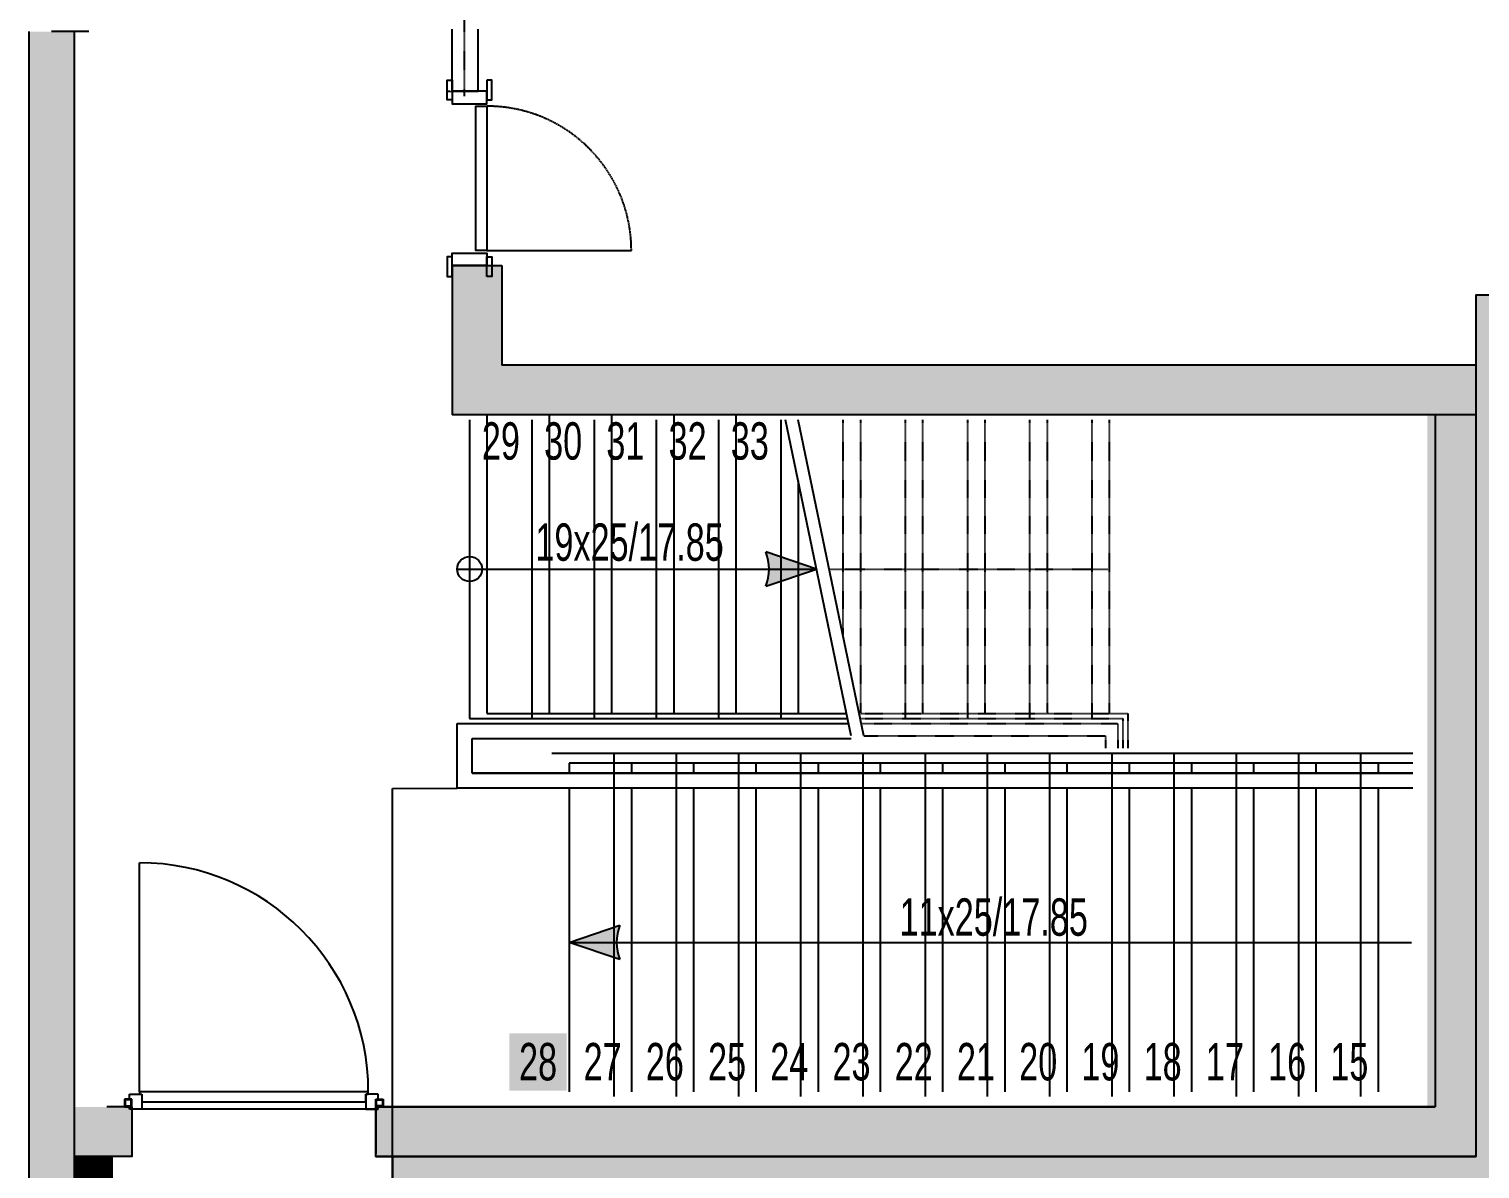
# Model space of a CAD drawing. Header units: inches. Extents: x 19839 to 37459, y -6108 to 838.
# Drawn here: x 34600 to 35183, y -2030 to -1572 of the extents above; entities that cross this region are included whole.
import ezdxf

# ---------------------------------------------------------------- set-up
doc = ezdxf.new("R2010")
doc.units = ezdxf.units.IN
doc.header["$MEASUREMENT"] = 0
for name, pattern in [('DASHED2', [0.375, 0.25, -0.125]), ('DOT2', [0.125, 0, -0.125]), ('HIDDEN', [0.375, 0.25, -0.125])]:
    doc.linetypes.add(name, pattern=pattern)
for name, color, linetype in [('0-lns-vlf', 9, 'Continuous'), ('01_Existing Wall Hatch', 251, 'Continuous'), ('AVM100_02_DUVAR-ALCIPAN0075', 24, 'Continuous'), ('AVM100_02_DUVAR_MASIF19CM', 3, 'Continuous'), ('AVM100_02_KAPEN-KAPI', 2, 'Continuous'), ('AVM100_02_MERDIVEN-ALTTA', 42, 'HIDDEN'), ('AVM100_02_MERDIVEN-BASAMAK', 42, 'Continuous'), ('AVM100_02_MERDIVEN-KORKULUK', 2, 'Continuous'), ('AVM100_02_MERDIVEN-TEXT', 37, 'Continuous'), ('AVM100_02_MERDIVEN-USTTE', 42, 'DOT2'), ('AVM100_02YAP_DUVAR_MASIF19CM', 3, 'Continuous'), ('AVM100_02YAP_MERDIVEN-BASAMAK', 211, 'Continuous'), ('AVM100_02YAP_MERDIVEN-KORKULUK', 91, 'Continuous'), ('AVM100_02YAP_MERDIVEN-USTTE', 42, 'DOT2'), ('AVM_KAPI', 2, 'Continuous'), ('GYPSUM-ATA', 11, 'Continuous')]:
    doc.layers.add(name, color=color, linetype=linetype)
doc.layers.add('AVM100_02_CEPHE-PROFIL0.15', color=11, linetype='Continuous', lineweight=0)
doc.styles.add('txt-note', font='ARIALN.TTF', dxfattribs={"width": 0.7})

# ---------------------------------------------------------------- blocks, each defined once
blk = doc.blocks.new('zemin 2')
at = {"layer": '01_Existing Wall Hatch'}
for points in [[(20464.21046395348, 2923.687288223494), (20445.89008990037, 2923.687288223494), (20445.89008990037, 3957.687288224527), (20464.21046395348, 3957.687288224527)], [(20615.89009412517, 3863.716240667724), (20635.89008990027, 3863.687288224463), (20635.89008990031, 3823.746885554358), (21027.71046395349, 3823.746885554474), (21027.71046395349, 3505.74688555456), (20585.21046395347, 3505.746885554568), (20585.21046395348, 3525.746885554568), (21007.7104639535, 3525.746885554561), (21007.71046395331, 3803.732409332814), (20615.89008567544, 3803.761361775984)], [(20487.21046395348, 3525.6872882244), (20460.89008990038, 3525.6872882244), (20460.89008990038, 3505.687288224422), (20487.21046395348, 3505.687288224422)]]:
    blk.add_hatch(color=0, dxfattribs=at).paths.add_polyline_path(points)
at = {"layer": 'AVM100_02_MERDIVEN-BASAMAK', "ltscale": 0.25}
h = blk.add_hatch(color=0, dxfattribs=at)
edge = h.paths.add_edge_path()
edge.add_arc((20724.08056753199, 3741.746885554353), 19.11612026956367, -21.229814381735423, 21.229814381745484, ccw=False)
edge.add_line((20741.8993818643, 3734.82475366084), (20762.28273545369, 3741.746885554353))
edge.add_line((20762.28273545368, 3741.746885554353), (20741.89938186429, 3748.66901744787))
h = blk.add_hatch(color=0, dxfattribs=at)
edge = h.paths.add_edge_path()
edge.add_arc((20701.09225783489, 3591.746885554841), 19.11612026956235, 158.7701856182646, 201.2298143817455)
edge.add_line((20683.27344350259, 3584.824753661325), (20662.89008991319, 3591.746885554837))
edge.add_line((20662.89008991319, 3591.746885554837), (20683.27344350259, 3598.669017448353))
at = {"layer": 'AVM100_02YAP_MERDIVEN-BASAMAK', "ltscale": 0.25}
h = blk.add_hatch(color=0, dxfattribs=at)
edge = h.paths.add_edge_path()
edge.add_arc((20724.08056753201, 3741.746885554368), 19.11612026956235, -21.229814381735423, 21.22981438173531, ccw=False)
edge.add_line((20741.89938186431, 3734.824753660856), (20762.2827354537, 3741.746885554363))
edge.add_line((20762.28273545371, 3741.746885554364), (20741.89938186431, 3748.669017447879))
h = blk.add_hatch(color=0, dxfattribs=at)
edge = h.paths.add_edge_path()
edge.add_arc((20701.09225783491, 3591.746885554855), 19.11612026956235, 158.7701856182646, 201.2298143817353)
edge.add_line((20683.2734435026, 3584.824753661343), (20662.89008991321, 3591.746885554851))
edge.add_line((20662.89008991321, 3591.746885554851), (20683.2734435026, 3598.669017448368))
at = {"color": 0}
for p, q in [((20490.21046395347, 3531.746885554568), (20490.21046395347, 3623.746885554568)), ((20487.21046395348, 3528.746885554568), (20484.21046395348, 3528.746885554568)), ((20484.21046395348, 3528.746885554568), (20484.21046395348, 3525.746885554568)), ((20486.91046395347, 3528.446885554565), (20484.51046395345, 3528.446885554565)), ((20484.51046395345, 3528.446885554565), (20484.51046395345, 3526.046885554571)), ((20486.21046395348, 3528.746885554568), (20486.21046395348, 3530.746885554568)), ((20486.21046395348, 3530.746885554568), (20491.21046395347, 3530.746885554568)), ((20486.91046395347, 3526.046885554571), (20486.91046395347, 3528.446885554565)), ((20487.21046395348, 3525.746885554568), (20487.21046395348, 3528.746885554568)), ((20582.21046395347, 3531.746885554568), (20490.21046395347, 3531.746885554568)), ((20490.21046395347, 3531.746885554568), (20490.21046395347, 3530.746885554568)), ((20490.21046395347, 3530.746885554568), (20491.21046395347, 3530.746885554568)), ((20491.21046395347, 3530.746885554568), (20491.21046395347, 3527.746885554569)), ((20491.21046395347, 3530.746885554568), (20491.21046395347, 3524.746885554569)), ((20491.21046395347, 3527.746885554569), (20581.21046395346, 3527.746885554569)), ((20586.21046395348, 3530.746885554568), (20581.21046395346, 3530.746885554568)), ((20581.21046395346, 3530.746885554568), (20581.21046395346, 3524.746885554569)), ((20581.21046395346, 3527.746885554569), (20581.21046395346, 3530.746885554568)), ((20581.21046395346, 3530.746885554568), (20582.21046395347, 3530.746885554568)), ((20582.21046395347, 3530.746885554568), (20582.21046395347, 3531.746885554568)), ((20585.21046395348, 3525.746885554568), (20585.21046395348, 3528.746885554568)), ((20585.21046395348, 3528.746885554568), (20588.21046395348, 3528.746885554568)), ((20585.51046395345, 3526.046885554571), (20585.51046395345, 3528.446885554565)), ((20585.51046395345, 3528.446885554565), (20587.91046395347, 3528.446885554565)), ((20586.21046395348, 3528.746885554568), (20586.21046395348, 3530.746885554568)), ((20587.91046395347, 3528.446885554565), (20587.91046395347, 3526.046885554571)), ((20588.21046395348, 3528.746885554568), (20588.21046395348, 3525.746885554568)), ((20484.21046395348, 3525.746885554568), (20487.21046395348, 3525.746885554568)), ((20484.51046395345, 3526.046885554571), (20486.91046395347, 3526.046885554571)), ((20486.21046395348, 3524.746885554569), (20486.21046395348, 3525.746885554568)), ((20491.21046395347, 3524.746885554569), (20486.21046395348, 3524.746885554569)), ((20581.21046395346, 3524.746885554569), (20586.21046395348, 3524.746885554569)), ((20588.21046395348, 3525.746885554568), (20585.21046395348, 3525.746885554568)), ((20587.91046395347, 3526.046885554571), (20585.51046395345, 3526.046885554571)), ((20586.21046395348, 3524.746885554569), (20586.21046395348, 3525.746885554568))]:
    blk.add_line(p, q, dxfattribs=at)
at = {"layer": '0-lns-vlf', "color": 0, "linetype": 'DASHED2', "ltscale": 0.05}
blk.add_line((20620.89008990024, 3931.746853455524), (20620.89008990024, 4044.897713440296), dxfattribs=at)
blk.add_line((20620.89008990024, 3931.746853455524), (20620.89008990024, 4044.897713440296), dxfattribs=at)
at = {"layer": 'AVM100_02_CEPHE-PROFIL0.15', "color": 0}
for p, q in [((20613.89008990022, 3933.746885554557), (20613.89008990022, 3933.646885554555)), ((20613.89008990022, 3933.746885554557), (20613.89008990022, 3933.646885554555)), ((20613.89008990022, 3933.646885554555), (20615.79008990023, 3933.646885554555)), ((20613.89008990022, 3933.646885554555), (20615.79008990023, 3933.646885554555)), ((20613.89008990022, 3931.846885554559), (20613.89008990022, 3931.746885554557)), ((20613.89008990022, 3931.846885554559), (20613.89008990022, 3931.746885554557)), ((20615.79008990023, 3933.646885554555), (20615.79008990023, 3931.846885554559)), ((20615.79008990023, 3933.646885554555), (20615.79008990023, 3931.846885554559))]:
    blk.add_line(p, q, dxfattribs=at)
at = {"layer": 'AVM100_02_DUVAR-ALCIPAN0075', "color": 0}
for p, q in [((20445.89008990036, 2919.746885554673), (20445.89008990036, 3957.746885554672)), ((20469.8900899004, 3957.746885554672), (20454.89008990039, 3957.746885554672)), ((20464.21046395348, 2919.746885554673), (20464.21046395348, 3957.746885554672)), ((20613.89008990022, 3933.746885554557), (20615.14008990023, 3933.746885554557))]:
    blk.add_line(p, q, dxfattribs=at)
at = {"layer": 'AVM100_02_DUVAR_MASIF19CM', "color": 0}
for p, q in [((20615.89008990023, 3863.746885554608), (20635.89008990027, 3863.746885554604)), ((20615.8900899003, 3863.685595781001), (20615.89008990031, 3803.746885554262)), ((20635.89008990027, 3863.746885554604), (20635.89008990031, 3823.746885554277)), ((21027.21046395349, 3851.746885554572), (21027.2104639535, 3803.746885554571)), ((21027.21046395352, 3823.746885554553), (20635.89008990031, 3823.746885554277)), ((21005.89008990041, 3803.746885554535), (20615.89008990031, 3803.746885554262)), ((21027.21046395352, 3803.746885554571), (20615.89008990033, 3803.746885554277)), ((21010.89008990037, 3803.746885554535), (21010.89008990034, 3525.746885554561)), ((21027.21046395349, 3803.746885554565), (21027.21046395349, 3505.746885554572)), ((20487.21046395345, 3525.746885554546), (20477.21046395349, 3525.746885554546)), ((20585.21046395348, 3525.746885554568), (21010.89008990038, 3525.746885554546)), ((20585.21046395348, 3505.746885554568), (20585.21046395348, 3525.746885554568)), ((20487.21046395346, 3505.746885554568), (20464.21046395348, 3505.746885554568)), ((20585.21046395348, 3505.746885554568), (21027.21046395349, 3505.746885554549))]:
    blk.add_line(p, q, dxfattribs=at)
at = {"layer": 'AVM100_02_KAPEN-KAPI', "color": 0}
for points in [[(20615.89009835004, 3938.24688555459), (20615.89009835004, 3930.24688555459), (20613.89009835004, 3930.24688555459), (20613.89009835004, 3938.24688555459)], [(20629.89009830169, 3938.24688555459), (20629.89009830169, 3930.24688555459), (20631.89009830169, 3930.24688555459), (20631.89009830169, 3938.24688555459)], [(20629.89009830169, 3933.746885554589), (20615.89009835004, 3933.746885554589), (20615.89009835004, 3928.74688555459), (20629.8900983041, 3928.746885554586)], [(20629.8900983041, 3927.746885554586), (20629.8900983041, 3869.746885554608), (20625.39009830409, 3869.746885554608), (20625.39009830409, 3927.746885554586)], [(20615.89009835004, 3859.246885554608), (20615.89009835004, 3867.246885554608), (20613.89009835004, 3867.246885554608), (20613.89009835004, 3859.246885554608)], [(20629.89009830169, 3863.746885554608), (20615.89009835004, 3863.746885554608), (20615.89009835004, 3868.746885554608), (20629.8900983041, 3868.746885554608)], [(20629.89009830169, 3859.246885554608), (20629.89009830169, 3867.246885554608), (20631.89009830169, 3867.246885554608), (20631.89009830169, 3859.246885554608)]]:
    blk.add_lwpolyline(points, close=True, dxfattribs=at)
at = {"layer": 'AVM100_02_KAPEN-KAPI', "color": 0, "linetype": 'HIDDEN'}
blk.add_lwpolyline([(20629.8900983041, 3869.746885554603), (20687.8900983041, 3869.746885554603)], dxfattribs=at)
blk.add_arc((20629.8900983041, 3869.746885554603), 58, 0, 90, dxfattribs=at)
at = {"layer": 'AVM100_02_MERDIVEN-ALTTA', "color": 0}
for p, q in [((20629.89008990041, 3803.746885554604), (20629.89008990041, 3683.746885554349)), ((20654.8900899004, 3803.746885554604), (20654.8900899004, 3683.746885554349)), ((20679.89008990041, 3803.746885554604), (20679.8900899004, 3683.746885554349)), ((20704.89008990041, 3803.746885554604), (20704.8900899004, 3683.746885554349)), ((20729.89008990041, 3803.746885554604), (20729.8900899004, 3683.746885554349)), ((20754.8900899004, 3777.231584210194), (20754.8900899004, 3683.746885554349)), ((20629.89008990041, 3683.746885554349), (20774.30969813839, 3683.746885554349)), ((20655.89008991322, 3667.746823748796), (21001.89008990041, 3667.746823748804)), ((20680.89008991322, 3667.746823748796), (20680.89008991322, 3529.746885554851)), ((20705.89008991322, 3667.7468237488), (20705.89008991322, 3529.746885554851)), ((20730.89008991322, 3667.7468237488), (20730.89008991322, 3529.746885554851)), ((20755.89008991322, 3667.7468237488), (20755.89008991322, 3529.746885554848)), ((20780.89008991322, 3667.7468237488), (20780.89008991322, 3529.746885554848)), ((20805.89008991322, 3667.7468237488), (20805.89008991322, 3529.746885554845)), ((20830.89008991322, 3667.7468237488), (20830.89008991322, 3529.746885554845)), ((20855.89008991322, 3667.7468237488), (20855.89008991322, 3529.746885554845)), ((20880.89008991322, 3667.7468237488), (20880.89008991322, 3529.746885554845)), ((20905.89008991322, 3667.7468237488), (20905.89008991322, 3529.746885554845)), ((20930.89008991322, 3667.746823748804), (20930.89008991322, 3529.74688555484)), ((20955.89008991322, 3667.746823748804), (20955.89008991322, 3529.746885554838)), ((20980.89008991322, 3667.746823748804), (20980.89008991322, 3529.746885554838))]:
    blk.add_line(p, q, dxfattribs=at)
at = {"layer": 'AVM100_02_MERDIVEN-BASAMAK', "color": 0, "ltscale": 0.25}
for p, q in [((20622.89008990041, 3801.746885554349), (20622.89008990041, 3681.74688555435)), ((20647.89008990041, 3801.746885554349), (20647.89008990041, 3681.74688555435)), ((20672.89008990041, 3801.746885554349), (20672.89008990041, 3681.74688555435)), ((20697.89008990041, 3801.746885554349), (20697.89008990041, 3681.74688555435)), ((20722.89008990041, 3801.746885554349), (20722.89008990041, 3681.74688555435)), ((20747.89008990041, 3801.746885554349), (20747.89008990041, 3681.74688555435)), ((20776.24106878698, 3674.74688555435), (20749.78273545372, 3801.746885554358)), ((20781.34842323371, 3674.74688555435), (20754.89008990041, 3801.746885554496)), ((20762.28273545368, 3741.746885554353), (20741.8993818643, 3748.66901744787)), ((20617.89008990041, 3741.746885554353), (20762.28273545368, 3741.746885554324)), ((20741.8993818643, 3734.82475366084), (20762.28273545368, 3741.746885554353)), ((20622.89008990041, 3681.74688555435), (20774.78273545366, 3681.74688555435)), ((21001.8900899004, 3663.746823748804), (20662.89008991322, 3663.746823748804)), ((20662.89008991322, 3663.746823748804), (20662.89008991322, 3659.746818562865)), ((20687.89008991322, 3663.746823748804), (20687.89008991322, 3659.746820770773)), ((20712.89008991322, 3663.746823748804), (20712.89008991322, 3659.746822978679)), ((20737.89008991322, 3663.746823748804), (20737.89008991322, 3659.746825186589)), ((20762.89008991322, 3663.746823748804), (20762.89008991322, 3659.746827394496)), ((20787.89008991322, 3663.746823748804), (20787.89008991322, 3659.746829602403)), ((20812.89008991322, 3663.746823748804), (20812.89008991322, 3659.746831810314)), ((20837.89008991322, 3663.746823748804), (20837.89008991322, 3659.746834018221)), ((20862.89008991322, 3663.746823748804), (20862.89008991322, 3659.74683622613)), ((20887.89008991322, 3663.746823748804), (20887.89008991322, 3659.746815118525)), ((20912.89008991322, 3663.746823748804), (20912.89008991322, 3659.746815118525)), ((20937.89008991322, 3663.746823748804), (20937.89008991322, 3659.746815118525)), ((20962.89008991322, 3663.746823748804), (20962.89008991322, 3659.746815118525)), ((20987.89008991322, 3663.746823748804), (20987.89008991322, 3659.746815118525)), ((20662.89008991322, 3653.746818028562), (20662.89008991322, 3531.746885554855)), ((20687.89008991322, 3653.746820252532), (20687.89008991322, 3531.746885554851)), ((20712.89008991322, 3653.746822476501), (20712.89008991322, 3531.746885554851)), ((20737.89008991322, 3653.746824700475), (20737.89008991322, 3531.746885554851)), ((20762.89008991322, 3653.746826924443), (20762.89008991322, 3531.746885554849)), ((20787.89008991322, 3653.746829148411), (20787.89008991322, 3531.746885554849)), ((20812.89008991322, 3653.746831372381), (20812.89008991322, 3531.746885554849)), ((20837.89008991322, 3653.74683359635), (20837.89008991322, 3531.746885554844)), ((20862.89008991322, 3653.746835820321), (20862.89008991322, 3531.746885554844)), ((20887.89008991322, 3653.746838044293), (20887.89008991322, 3531.746885554844)), ((20912.89008991322, 3653.746840268262), (20912.89008991322, 3531.746885554841)), ((20937.89008991322, 3653.746842492231), (20937.89008991322, 3531.746885554841)), ((20962.89008991322, 3653.746844716204), (20962.89008991322, 3531.746885554838)), ((20987.89008991322, 3653.746846940173), (20987.89008991322, 3531.746885554838)), ((20662.89008991319, 3591.746885554837), (20683.27344350259, 3598.669017448353)), ((20662.89008991322, 3591.746885554844), (21001.34203112081, 3591.746885554851)), ((20683.27344350259, 3584.824753661325), (20662.89008991319, 3591.746885554837))]:
    blk.add_line(p, q, dxfattribs=at)
blk.add_circle((20622.89008990041, 3741.74688555435), 5, dxfattribs=at)
for centre, radius, start, end in [((20724.08056753199, 3741.746885554353), 19.11612026956367, 338.7701856180848, 21.22981438191515), ((20701.09225783489, 3591.746885554841), 19.11612026956235, 158.7701856180848, 201.2298143819152)]:
    blk.add_arc(centre, radius, start, end, dxfattribs=at)
at = {"layer": 'AVM100_02_MERDIVEN-KORKULUK', "color": 0}
for p, q in [((20617.89008990041, 3653.746814470208), (20617.89008990041, 3679.74688555435)), ((20617.89008990041, 3679.74688555435), (20775.19940212033, 3679.74688555435)), ((20623.89008990041, 3659.746815118525), (20623.89008990041, 3673.74688555435)), ((20623.89008990041, 3673.74688555435), (20776.24106878698, 3673.74688555435)), ((20623.89008990041, 3659.746815118525), (21001.89008936665, 3659.746815118525)), ((21001.8900899004, 3653.746848630389), (20617.89008990041, 3653.746814470208))]:
    blk.add_line(p, q, dxfattribs=at)
at = {"layer": 'AVM100_02_MERDIVEN-USTTE', "color": 0, "ltscale": 0.2}
for p, q in [((20772.89008990041, 3801.746885554369), (20772.8900899004, 3715.346885554319)), ((20779.89008990041, 3801.746885554369), (20779.89008990041, 3683.746885554349)), ((20797.89008990041, 3801.746885554364), (20797.89008990041, 3681.746885554364)), ((20804.89008990041, 3801.746885554364), (20804.89008990041, 3683.746885554349)), ((20822.89008990041, 3801.746885554364), (20822.89008990041, 3681.746885554364)), ((20829.89008990041, 3801.746885554364), (20829.89008990041, 3683.746885554349)), ((20847.89008990041, 3801.746885554364), (20847.8900899004, 3681.746885554364)), ((20854.89008990041, 3801.746885554364), (20854.8900899004, 3683.746885554349)), ((20872.89008990041, 3801.746885554361), (20872.8900899004, 3681.74688555435)), ((20879.89008990041, 3801.746885554358), (20879.8900899004, 3683.746885554346)), ((20767.39008990041, 3741.746885554324), (20879.8900899004, 3741.746885554301)), ((20779.89008990041, 3683.746885554349), (20887.3900899004, 3683.746885554346)), ((20779.89008990041, 3681.74688555435), (20885.3900899004, 3681.74688555435)), ((20780.30675656706, 3679.74688555435), (20883.3900899004, 3679.74688555435)), ((20883.3900899004, 3679.74688555435), (20883.3900899004, 3669.746823748801)), ((20885.3900899004, 3681.74688555435), (20885.3900899004, 3669.746823748801)), ((20887.3900899004, 3683.746885554346), (20887.3900899004, 3669.746823748801)), ((20781.34842323371, 3674.74688555435), (20878.3900899004, 3674.74688555435)), ((20878.3900899004, 3674.74688555435), (20878.3900899004, 3669.746823748801))]:
    blk.add_line(p, q, dxfattribs=at)
at = {"layer": 'AVM100_02YAP_DUVAR_MASIF19CM', "color": 0}
for p, q in [((20615.89009835004, 3933.746885554568), (20615.89010135954, 3958.696246083645)), ((20626.39008990033, 3933.746885554557), (20626.39008990033, 3958.696246083634)), ((20615.89008990024, 3933.746885554568), (20626.39008990011, 3933.746885554589)), ((20626.39008990033, 3933.746885554589), (20615.89009835004, 3933.746885554568)), ((20615.89008990028, 3863.685595781006), (20615.89008990033, 3803.746885554277)), ((20487.21046395349, 3525.746885554538), (20480.71041615413, 3525.746885554538)), ((20487.21046395349, 3525.746885554561), (20487.21046395349, 3506.746885554532)), ((21010.8900899004, 3525.746885554561), (20585.2104639535, 3525.746885554561)), ((20585.21046395352, 3525.746885554582), (20585.21046395352, 3506.746885554554))]:
    blk.add_line(p, q, dxfattribs=at)
blk.add_lwpolyline([(21077.89008990039, 3933.687288224422), (21109.71046395349, 3933.687288224422), (21109.71046395349, 3851.746885554568), (21027.21046395349, 3851.746885554572), (21027.21046395349, 3505.746885554572), (20696.89008990039, 3505.746885554568), (20619.89008990039, 3505.746885554568), (20585.21046395348, 3505.746885554568), (20585.21046395348, 3524.746885554569), (20487.21046395348, 3524.746885554569), (20487.21046395348, 3505.746885554568), (20464.21046395348, 3505.746885554568), (20464.21046395348, 3225.746885553647)], dxfattribs=at)
at = {"layer": 'AVM100_02YAP_MERDIVEN-BASAMAK', "color": 0, "ltscale": 0.25}
for p, q in [((20622.89008990041, 3801.746885554364), (20622.89008990041, 3681.746885554364)), ((20647.89008990041, 3801.746885554364), (20647.89008990041, 3681.746885554364)), ((20672.89008990041, 3801.746885554364), (20672.89008990041, 3681.746885554364)), ((20697.89008990041, 3801.746885554364), (20697.89008990041, 3681.746885554364)), ((20722.89008990041, 3801.746885554364), (20722.89008990041, 3681.746885554364)), ((20747.89008990041, 3801.746885554364), (20747.89008990041, 3681.746885554364)), ((20776.24106878701, 3674.746885554364), (20749.78273545372, 3801.746885554364)), ((20781.34842323373, 3674.746885554364), (20754.89008990041, 3801.74688555451)), ((20762.28273545371, 3741.746885554364), (20741.89938186431, 3748.669017447879)), ((20617.89008990041, 3741.746885554364), (20762.28273545371, 3741.746885554335)), ((20741.89938186431, 3734.824753660856), (20762.28273545371, 3741.746885554364)), ((20622.89008990041, 3681.746885554364), (20774.78273545368, 3681.746885554364)), ((21001.89008990041, 3663.746823748815), (20662.89008991323, 3663.746823748815)), ((20662.89008991323, 3663.746823748815), (20662.89008991323, 3659.746818562876)), ((20687.89008991323, 3663.746823748815), (20687.89008991323, 3659.746820770779)), ((20712.89008991323, 3663.746823748815), (20712.89008991323, 3659.74682297869)), ((20737.89008991324, 3663.746823748815), (20737.89008991324, 3659.746825186602)), ((20762.89008991323, 3663.746823748815), (20762.89008991323, 3659.746827394506)), ((20787.89008991323, 3663.746823748815), (20787.89008991323, 3659.746829602418)), ((20812.89008991323, 3663.746823748815), (20812.89008991323, 3659.746831810328)), ((20837.89008991323, 3663.746823748815), (20837.89008991323, 3659.746834018232)), ((20862.89008991323, 3663.746823748815), (20862.89008991323, 3659.746836226144)), ((20887.89008991323, 3663.746823748815), (20887.89008991323, 3659.746838434055)), ((20912.89008991323, 3663.746823748815), (20912.89008991323, 3659.74684064196)), ((20937.89008991323, 3663.746823748815), (20937.89008991323, 3659.746842849862)), ((20962.89008991323, 3663.746823748815), (20962.89008991323, 3659.746845057775)), ((20987.89008991323, 3663.746823748815), (20987.89008991323, 3659.746847265685)), ((20662.89008991323, 3653.746818028575), (20662.89008991323, 3531.746885554866)), ((20687.89008991323, 3653.746820252543), (20687.89008991323, 3531.746885554866)), ((20712.89008991323, 3653.746822476512), (20712.89008991323, 3531.746885554866)), ((20737.89008991324, 3653.746824700481), (20737.89008991324, 3531.746885554859)), ((20762.89008991323, 3653.74682692445), (20762.89008991323, 3531.746885554859)), ((20787.89008991323, 3653.746829148428), (20787.89008991323, 3531.746885554859)), ((20812.89008991323, 3653.746831372397), (20812.89008991323, 3531.746885554859)), ((20837.89008991323, 3653.746833596365), (20837.89008991323, 3531.746885554859)), ((20862.89008991323, 3653.746835820334), (20862.89008991323, 3531.746885554859)), ((20887.89008991323, 3653.746838044305), (20887.89008991323, 3531.746885554859)), ((20912.89008991323, 3653.746840268273), (20912.89008991323, 3531.746885554859)), ((20937.89008991323, 3653.74684249225), (20937.89008991323, 3531.746885554851)), ((20962.89008991323, 3653.746844716219), (20962.89008991323, 3531.746885554851)), ((20987.89008991323, 3653.746846940187), (20987.89008991323, 3531.746885554851)), ((20662.89008991321, 3591.746885554851), (20683.2734435026, 3598.669017448368)), ((20662.89008991323, 3591.746885554858), (21001.34203112081, 3591.746885554858)), ((20683.2734435026, 3584.824753661343), (20662.89008991321, 3591.746885554851))]:
    blk.add_line(p, q, dxfattribs=at)
blk.add_circle((20622.89008990041, 3741.746885554364), 5, dxfattribs=at)
for centre, start, end in [((20724.08056753201, 3741.746885554368), 338.7701856180848, 21.22981438191515), ((20701.09225783491, 3591.746885554855), 158.7701856180848, 201.2298143819152)]:
    blk.add_arc(centre, 19.11612026956235, start, end, dxfattribs=at)
at = {"layer": 'AVM100_02YAP_MERDIVEN-KORKULUK', "color": 0}
for p, q in [((20617.89008990041, 3653.746814470223), (20617.89008990041, 3679.746885554364)), ((20617.89008990041, 3679.746885554364), (20775.19940212033, 3679.746885554364)), ((20623.89008990041, 3659.746815118538), (20623.89008990041, 3673.746885554364)), ((20623.89008990041, 3673.746885554364), (20776.24106878701, 3673.746885554364)), ((21001.8900898121, 3659.74684850211), (20623.89008990041, 3659.746815118538)), ((21001.89008990041, 3653.7468486304), (20617.89008990041, 3653.746814470223))]:
    blk.add_line(p, q, dxfattribs=at)
at = {"layer": 'AVM100_02YAP_MERDIVEN-USTTE', "color": 0, "ltscale": 0.2}
for p, q in [((20772.89008990041, 3801.746885554378), (20772.89008990041, 3715.346885554333)), ((20779.89008990041, 3801.746885554378), (20779.89008990041, 3683.746885554364)), ((20797.89008990041, 3801.746885554378), (20797.89008990041, 3681.74688555438)), ((20804.89008990041, 3801.746885554378), (20804.89008990041, 3683.746885554364)), ((20822.89008990041, 3801.746885554378), (20822.89008990041, 3681.74688555438)), ((20829.89008990041, 3801.746885554378), (20829.89008990041, 3683.746885554364)), ((20847.89008990041, 3801.746885554378), (20847.8900899004, 3681.74688555438)), ((20854.89008990041, 3801.746885554378), (20854.8900899004, 3683.746885554364)), ((20872.89008990041, 3801.746885554371), (20872.8900899004, 3681.746885554364)), ((20879.89008990041, 3801.746885554371), (20879.8900899004, 3683.746885554364)), ((20779.89008990041, 3683.746885554364), (20887.3900899004, 3683.746885554364)), ((20779.89008990041, 3681.746885554364), (20885.3900899004, 3681.746885554364)), ((20780.30675656706, 3679.746885554364), (20883.3900899004, 3679.746885554364)), ((20883.3900899004, 3679.746885554364), (20883.3900899004, 3669.746823748815)), ((20885.3900899004, 3681.746885554364), (20885.3900899004, 3669.746823748815)), ((20887.3900899004, 3683.746885554364), (20887.3900899004, 3669.746823748815)), ((20781.34842323373, 3674.746885554364), (20878.3900899004, 3674.746885554364)), ((20878.3900899004, 3674.746885554364), (20878.3900899004, 3669.746823748815))]:
    blk.add_line(p, q, dxfattribs=at)
at = {"layer": 'AVM_KAPI', "color": 0}
blk.add_arc((20490.21046395347, 3531.746885554568), 92, 0, 90, dxfattribs=at)
at = {"layer": 'AVM100_02_MERDIVEN-TEXT', "color": 0, "style": 'txt-note', "width": 0.8}
for s, p in [('29', (20627.83744202286, 3785.727662863545)), ('30', (20652.83744202286, 3785.727662863545)), ('31', (20677.83744202286, 3785.727662863545)), ('32', (20702.83744202287, 3785.727662863545)), ('33', (20727.83744202287, 3785.727662863545)), ('19x25/17.85', (20649.33364407581, 3745.09337392614)), ('11x25/17.85', (20795.63919622382, 3594.444343449215)), ('28', (20642.75877043493, 3536.329453692002)), ('27', (20668.69800296515, 3536.329453692002)), ('26', (20693.69800296515, 3536.329453692002)), ('25', (20718.69800296515, 3536.32945369201)), ('24', (20743.69800296515, 3536.32945369201)), ('23', (20768.69800296515, 3536.32945369201)), ('22', (20793.69800296515, 3536.32945369201)), ('21', (20818.69800296515, 3536.32945369201)), ('20', (20843.69800296514, 3536.329453692017)), ('19', (20868.69800296514, 3536.329453691994)), ('18', (20893.69800296515, 3536.329453691994)), ('17', (20918.69800296515, 3536.329453691988)), ('16', (20943.69800296515, 3536.32945369199)), ('15', (20968.69800296517, 3536.329453691983))]:
    blk.add_text(s, height=15, dxfattribs=at).set_placement(p)

msp = doc.modelspace()

# ---------------------------------------------------------------- hatches: boundary and pattern name
at = {"layer": '01_Existing Wall Hatch'}
h = msp.add_hatch(color=256, dxfattribs=at)
h.dxf.hatch_style = 1
h.paths.add_polyline_path([(35191.0610851106, -1679.078930226799), (35181.0610851106, -1679.078930226799), (35181.0610851106, -2025.078930226799), (34745.7407110575, -2025.078930226799), (34745.7407110575, -2035.078930226799), (35191.0610851106, -2035.078930226799)])
h = msp.add_hatch(color=256, dxfattribs=at)
h.dxf.hatch_style = 1
h.paths.add_polyline_path([(34792.78009418413, -1998.581457587321), (34815.72927563017, -1998.581457587321), (34815.72927563017, -1975.605673139844), (34792.78009418413, -1975.605673139844)])
h = msp.add_hatch(dxfattribs=at)
h.set_pattern_fill('ANSI31', color=256, style=0)
h.set_pattern_definition([(45, (16283.02289074411, -2302.484811629136), (-0.0883883476483184, 0.0883883476483185), [])])
h.paths.add_polyline_path([(34633.06108510539, -2162.113302774518), (34621.06108510919, -2162.113302774062), (34621.06108510919, -2062.113302774062), (34633.06108510921, -2062.113302774062), (34633.0610851106, -2025.078930227368), (34618.06108511059, -2025.078930226799), (34618.06108511059, -2379.078930226824), (34633.06108510541, -2379.078930226824)])

# ---------------------------------------------------------------- linework, layer by layer
for p, q in [((34745.7407110575, -1877.235194451952), (34771.74071105753, -1877.079001311145)), ((34745.7407110575, -2036.209588645161), (34745.7407110575, -1877.235194451952))]:
    msp.add_line(p, q)
at = {"layer": 'GYPSUM-ATA'}
for points in [[(35181.0610851106, -1679.078930226799), (35181.06108511057, -2025.078930226799), (34745.7407110575, -2025.078930226799), (34745.7407110575, -2035.078930226799)], [(34755.74071105751, -2035.078930226799), (35191.0610851106, -2035.078930226799), (35191.0610851106, -1679.078930226799), (35181.0610851106, -1679.078930226799)], [(34633.0610851106, -2025.078930226799), (34633.06108510921, -2062.113302774062), (34621.06108510919, -2062.113302774062), (34621.06108510919, -2162.113302774062), (34633.06108510539, -2162.113302774516), (34633.06108510541, -2379.078930226824), (34618.06108511059, -2379.078930226824), (34618.06108511059, -2025.078930226799), (34633.0610851106, -2025.078930227368)], [(34633.0610851106, -2025.078930226799), (34633.06108509716, -2379.078930226824)]]:
    msp.add_lwpolyline(points, dxfattribs=at)

# ---------------------------------------------------------------- block references
at = {"layer": '01_Existing Wall Hatch'}
msp.add_blockref('zemin 2', (14153.85062115711, -5530.825815781369), dxfattribs=at)

doc.saveas('drawing.dxf')
